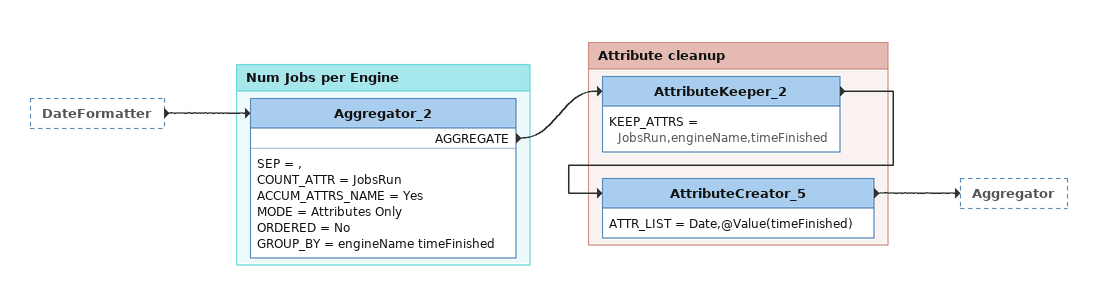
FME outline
DateFormatter [outside]
    -> Aggregator_2

Bookmark: Num Jobs per Engine
Aggregator_2
    SEP = ,
    COUNT_ATTR = JobsRun
    ACCUM_ATTRS_NAME = Yes
    MODE = Attributes Only
    ORDERED = No
    GROUP_BY = engineName timeFinished
    AGGREGATE -> AttributeKeeper_2

Bookmark: Attribute cleanup
AttributeKeeper_2
    KEEP_ATTRS = JobsRun,engineName,timeFinished
    -> AttributeCreator_5
AttributeCreator_5
    ATTR_LIST = Date,@Value(timeFinished)
    -> Aggregator
